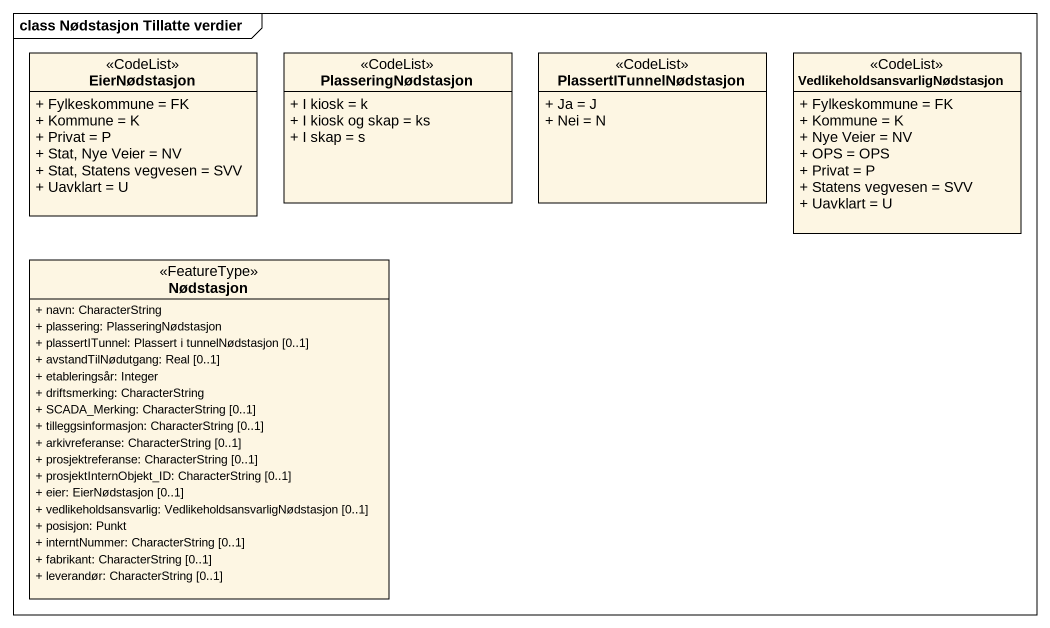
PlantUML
@startuml
mainframe class Nødstasjon Tillatte verdier
hide circle
hide empty members
skinparam classAttributeIconSize 0
class EierNødstasjon <<CodeList>> {
  + Fylkeskommune = FK
  + Kommune = K
  + Privat = P
  + Stat, Nye Veier = NV
  + Stat, Statens vegvesen = SVV
  + Uavklart = U
}
class PlasseringNødstasjon <<CodeList>> {
  + I kiosk = k
  + I kiosk og skap = ks
  + I skap = s
}
class PlassertITunnelNødstasjon <<CodeList>> {
  + Ja = J
  + Nei = N
}
class "VedlikeholdsansvarligNødstasjon" as VedlikeholdsansvarligNødstas <<CodeList>> {
  + Fylkeskommune = FK
  + Kommune = K
  + Nye Veier = NV
  + OPS = OPS
  + Privat = P
  + Statens vegvesen = SVV
  + Uavklart = U
}
class Nødstasjon <<FeatureType>> {
  + navn: CharacterString
  + plassering: PlasseringNødstasjon
  + plassertITunnel: Plassert i tunnelNødstasjon [0..1]
  + avstandTilNødutgang: Real [0..1]
  + etableringsår: Integer
  + driftsmerking: CharacterString
  + SCADA_Merking: CharacterString [0..1]
  + tilleggsinformasjon: CharacterString [0..1]
  + arkivreferanse: CharacterString [0..1]
  + prosjektreferanse: CharacterString [0..1]
  + prosjektInternObjekt_ID: CharacterString [0..1]
  + eier: EierNødstasjon [0..1]
  + vedlikeholdsansvarlig: VedlikeholdsansvarligNødstasjon [0..1]
  + posisjon: Punkt
  + interntNummer: CharacterString [0..1]
  + fabrikant: CharacterString [0..1]
  + leverandør: CharacterString [0..1]
}
@enduml
